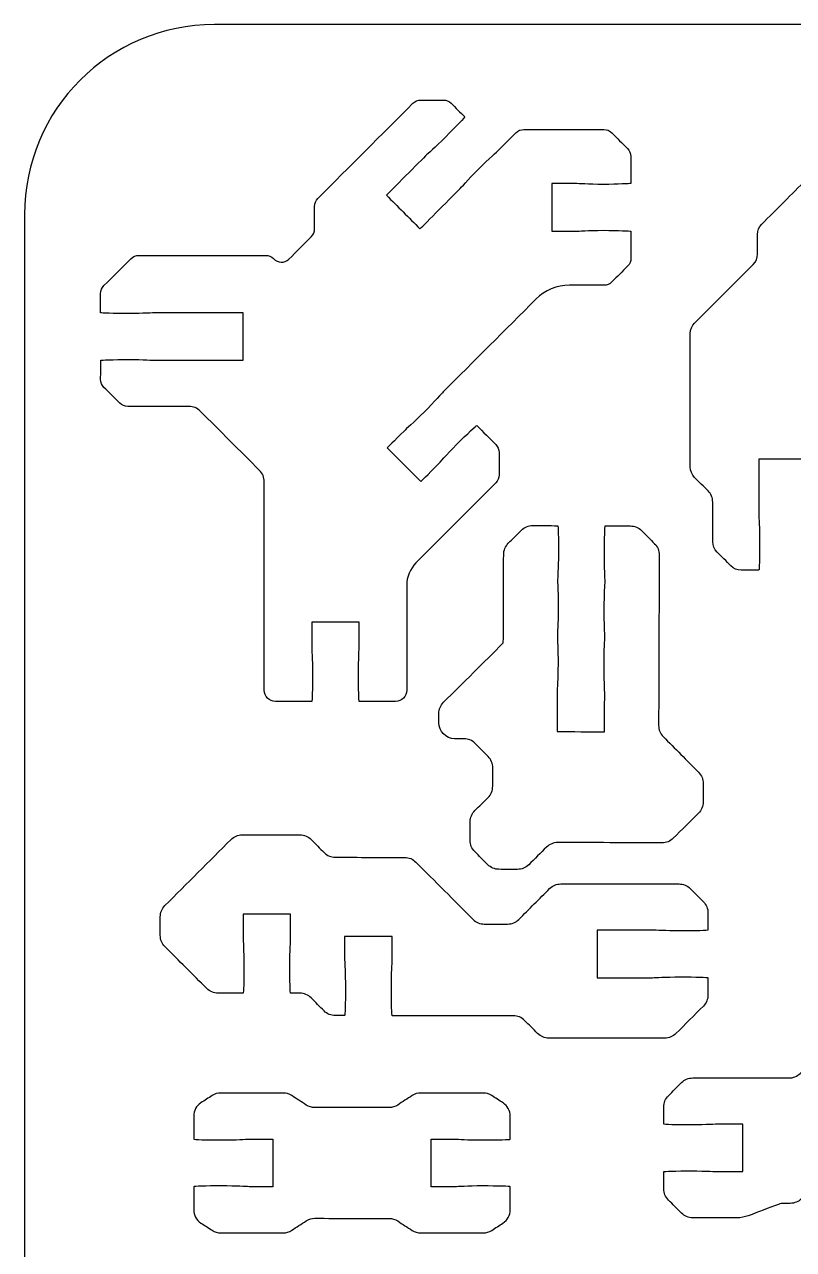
# Model space of a CAD drawing. Extents: x 0 to 400, y 230 to 450.
# Drawn here: x 135 to 183.6, y 372.6 to 450 of the extents above; entities that cross this region are included whole.
import ezdxf

# ---------------------------------------------------------------- set-up
doc = ezdxf.new("R2010")
doc.units = 0
doc.header["$MEASUREMENT"] = 0
doc.layers.add('DEFAULT', color=18, linetype='CONTINUOUS')

msp = doc.modelspace()

# ---------------------------------------------------------------- linework, layer by layer
at = {"layer": 'DEFAULT', "color": 1}
for points, knots in [([(253, 230), (217.667, 230), (182.333, 230), (147, 230), (140.373, 230), (135, 235.372), (135, 242), (135, 307.333), (135, 372.667), (135, 438), (135, 444.628), (140.373, 450), (147, 450), (182.333, 450), (217.667, 450), (253, 450), (259.627, 450), (265, 444.628), (265, 438), (265, 372.667), (265, 307.333), (265, 242), (265, 235.372), (259.627, 230), (253, 230)], [0, 0, 0, 0, 300.472, 300.472, 300.472, 301.472, 301.472, 301.472, 857.062, 857.062, 857.062, 858.062, 858.062, 858.062, 1158.534, 1158.534, 1158.534, 1159.534, 1159.534, 1159.534, 1715.124, 1715.124, 1715.124, 1716.124, 1716.124, 1716.124, 1716.124]), ([(150.854, 407.251), (151.619, 407.251), (152.384, 407.251), (153.149, 407.251), (153.179, 407.251), (153.199, 408.034), (153.199, 409.002), (153.202, 409.967), (153.149, 410.539), (153.152, 410.751), (153.149, 411.626), (153.149, 412.25), (153.149, 412.25), (154.15, 412.25), (155.152, 412.25), (156.153, 412.25), (156.153, 412.25), (156.153, 411.626), (156.15, 410.751), (156.153, 410.539), (156.1, 409.967), (156.103, 409.002), (156.103, 408.034), (156.123, 407.251), (156.153, 407.251), (156.916, 407.251), (157.679, 407.251), (158.443, 407.251), (158.832, 407.251), (159.148, 407.568), (159.151, 407.959), (159.151, 410.169), (159.151, 412.38), (159.151, 414.59), (159.151, 415.119), (159.361, 415.628), (159.737, 416.004), (161.419, 417.686), (163.102, 419.368), (164.784, 421.05), (164.918, 421.185), (164.993, 421.367), (164.993, 421.556), (164.993, 422.027), (164.993, 422.497), (164.993, 422.968), (164.993, 423.155), (164.919, 423.335), (164.786, 423.468), (164.384, 423.87), (163.981, 424.273), (163.579, 424.675), (163.559, 424.695), (162.99, 424.156), (162.307, 423.473), (161.623, 422.789), (161.254, 422.35), (161.104, 422.201), (160.486, 421.582), (160.044, 421.14), (160.044, 421.14), (159.337, 421.848), (158.629, 422.556), (157.921, 423.263), (157.921, 423.263), (158.363, 423.705), (158.982, 424.323), (159.131, 424.473), (159.57, 424.842), (160.254, 425.526), (160.937, 426.209), (161.379, 426.721), (161.456, 426.798), (163.409, 428.751), (165.362, 430.704), (167.315, 432.657), (167.878, 433.22), (168.641, 433.536), (169.436, 433.536), (170.16, 433.536), (170.884, 433.536), (171.608, 433.536), (171.795, 433.536), (171.975, 433.61), (172.107, 433.743), (172.441, 434.076), (172.774, 434.409), (173.108, 434.743), (173.241, 434.876), (173.315, 435.056), (173.315, 435.244), (173.314, 435.814), (173.313, 436.383), (173.313, 436.953), (173.253, 436.953), (172.529, 437.003), (171.561, 437.003), (170.596, 437.001), (170.025, 436.953), (169.813, 436.951), (168.937, 436.953), (168.314, 436.953), (168.314, 436.953), (168.313, 437.953), (168.312, 438.954), (168.311, 439.954), (168.811, 439.954), (169.312, 439.954), (169.813, 439.954), (170.022, 439.954), (170.596, 439.904), (171.564, 439.904), (172.529, 439.906), (173.238, 439.952), (173.31, 439.954), (173.311, 440.524), (173.312, 441.094), (173.313, 441.663), (173.313, 441.851), (173.238, 442.031), (173.105, 442.164), (172.772, 442.497), (172.439, 442.83), (172.106, 443.163), (171.973, 443.297), (171.792, 443.371), (171.604, 443.371), (169.921, 443.371), (168.238, 443.371), (166.555, 443.371), (166.366, 443.371), (166.186, 443.297), (166.052, 443.163), (165.681, 442.792), (165.31, 442.421), (164.938, 442.049), (164.898, 442.009), (164.35, 441.531), (163.666, 440.847), (162.983, 440.164), (162.613, 439.724), (162.464, 439.575), (161.845, 438.956), (159.989, 437.1), (159.989, 437.1), (159.282, 437.808), (158.574, 438.516), (157.867, 439.223), (157.867, 439.223), (159.722, 441.079), (160.341, 441.698), (160.491, 441.847), (160.93, 442.216), (161.613, 442.9), (162.297, 443.583), (162.835, 444.152), (162.816, 444.172), (162.531, 444.457), (162.247, 444.741), (161.962, 445.025), (161.83, 445.158), (161.65, 445.232), (161.462, 445.232), (160.992, 445.232), (160.522, 445.232), (160.051, 445.232), (159.861, 445.232), (159.679, 445.157), (159.545, 445.023), (157.543, 443.021), (155.541, 441.019), (153.539, 439.017), (153.406, 438.884), (153.331, 438.703), (153.331, 438.515), (153.331, 438.044), (153.331, 437.574), (153.332, 437.103), (153.332, 436.914), (153.256, 436.734), (153.123, 436.6), (152.651, 436.128), (152.178, 435.655), (151.706, 435.183), (151.427, 434.904), (151.009, 434.94), (150.727, 435.217), (150.596, 435.346), (150.418, 435.419), (150.231, 435.419), (147.565, 435.42), (144.899, 435.421), (142.233, 435.422), (142.043, 435.422), (141.861, 435.346), (141.727, 435.212), (141.159, 434.644), (140.591, 434.076), (140.023, 433.508), (139.891, 433.376), (139.816, 433.196), (139.813, 433.009), (139.813, 432.605), (139.813, 432.201), (139.813, 431.797), (139.841, 431.77), (140.612, 431.747), (141.565, 431.747), (142.533, 431.747), (143.101, 431.797), (143.316, 431.797), (144.189, 431.797), (148.814, 431.797), (148.814, 431.797), (148.814, 430.796), (148.814, 429.795), (148.814, 428.794), (146.981, 428.794), (145.149, 428.794), (143.316, 428.794), (143.104, 428.796), (142.533, 428.843), (141.565, 428.843), (140.612, 428.843), (139.841, 428.821), (139.816, 428.796), (139.815, 428.393), (139.814, 427.989), (139.813, 427.586), (139.816, 427.399), (139.891, 427.219), (140.023, 427.087), (140.354, 426.755), (140.685, 426.422), (141.016, 426.09), (141.149, 425.955), (141.331, 425.88), (141.521, 425.88), (142.813, 425.881), (144.106, 425.882), (145.399, 425.882), (145.664, 425.883), (145.918, 425.777), (146.105, 425.59), (147.355, 424.341), (148.604, 423.091), (149.854, 421.841), (150.044, 421.652), (150.148, 421.397), (150.148, 421.133), (150.148, 416.742), (150.147, 412.351), (150.146, 407.959), (150.143, 407.568), (150.46, 407.251), (150.854, 407.251)], [1, 1, 1, 1, 7.505, 7.505, 7.505, 8.505, 8.505, 8.505, 9.505, 9.505, 9.505, 10.505, 10.505, 10.505, 19.019, 19.019, 19.019, 20.019, 20.019, 20.019, 21.019, 21.019, 21.019, 22.019, 22.019, 22.019, 28.51, 28.51, 28.51, 29.51, 29.51, 29.51, 48.305, 48.305, 48.305, 49.305, 49.305, 49.305, 69.535325, 69.535325, 69.535325, 70.535325, 70.535325, 70.535325, 74.536325, 74.536325, 74.536325, 75.536325, 75.536325, 75.536325, 80.376471, 80.376471, 80.376471, 81.376471, 81.376471, 81.376471, 82.376471, 82.376471, 82.376471, 83.376471, 83.376471, 83.376471, 91.886501, 91.886501, 91.886501, 92.886501, 92.886501, 92.886501, 93.886501, 93.886501, 93.886501, 94.886501, 94.886501, 94.886501, 118.37376, 118.37376, 118.37376, 119.37376, 119.37376, 119.37376, 125.52976, 125.52976, 125.52976, 126.52976, 126.52976, 126.52976, 130.539763, 130.539763, 130.539763, 131.539763, 131.539763, 131.539763, 136.384768, 136.384768, 136.384768, 137.384768, 137.384768, 137.384768, 138.384768, 138.384768, 138.384768, 139.384768, 139.384768, 139.384768, 147.891771, 147.891771, 147.891771, 152.148771, 152.148771, 152.148771, 153.148771, 153.148771, 153.148771, 154.148771, 154.148771, 154.148771, 158.993776, 158.993776, 158.993776, 159.993776, 159.993776, 159.993776, 163.998829, 163.998829, 163.998829, 164.998829, 164.998829, 164.998829, 179.310829, 179.310829, 179.310829, 180.310829, 180.310829, 180.310829, 184.776916, 184.776916, 184.776916, 185.776916, 185.776916, 185.776916, 186.776916, 186.776916, 186.776916, 187.776916, 187.776916, 187.776916, 196.286239, 196.286239, 196.286239, 197.286239, 197.286239, 197.286239, 198.286239, 198.286239, 198.286239, 199.286239, 199.286239, 199.286239, 202.706514, 202.706514, 202.706514, 203.706514, 203.706514, 203.706514, 207.706514, 207.706514, 207.706514, 208.706514, 208.706514, 208.706514, 232.782086, 232.782086, 232.782086, 233.782086, 233.782086, 233.782086, 237.784086, 237.784086, 237.784086, 238.784086, 238.784086, 238.784086, 244.467103, 244.467103, 244.467103, 245.467103, 245.467103, 245.467103, 246.467103, 246.467103, 246.467103, 269.138104, 269.138104, 269.138104, 270.138104, 270.138104, 270.138104, 276.968756, 276.968756, 276.968756, 277.968756, 277.968756, 277.968756, 281.405756, 281.405756, 281.405756, 282.405756, 282.405756, 282.405756, 283.405756, 283.405756, 283.405756, 284.405756, 284.405756, 284.405756, 292.918756, 292.918756, 292.918756, 308.503756, 308.503756, 308.503756, 309.503756, 309.503756, 309.503756, 310.503756, 310.503756, 310.503756, 313.933765, 313.933765, 313.933765, 314.933765, 314.933765, 314.933765, 318.923979, 318.923979, 318.923979, 319.923979, 319.923979, 319.923979, 330.917982, 330.917982, 330.917982, 331.917982, 331.917982, 331.917982, 346.946122, 346.946122, 346.946122, 347.946122, 347.946122, 347.946122, 385.289123, 385.289123, 385.289123, 386.289123, 386.289123, 386.289123, 386.289123]), ([(218.602, 419.044), (218.602, 418.832), (218.552, 418.26), (218.552, 417.294), (218.552, 416.327), (218.574, 415.544), (218.602, 415.544), (218.974, 415.544), (219.346, 415.544), (219.719, 415.544), (219.963, 415.544), (220.198, 415.641), (220.371, 415.815), (220.663, 416.106), (220.954, 416.397), (221.245, 416.688), (221.418, 416.862), (221.516, 417.096), (221.516, 417.341), (221.516, 418.174), (221.516, 419.008), (221.516, 419.841), (221.516, 420.106), (221.621, 420.361), (221.808, 420.548), (222.092, 420.832), (222.376, 421.116), (222.66, 421.4), (222.833, 421.573), (222.93, 421.808), (222.93, 422.052), (222.93, 424.866), (222.93, 427.679), (222.93, 430.493), (222.93, 430.737), (222.833, 430.972), (222.66, 431.146), (221.425, 432.38), (220.191, 433.614), (218.957, 434.849), (218.783, 435.022), (218.686, 435.256), (218.686, 435.501), (218.686, 435.913), (218.686, 436.325), (218.686, 436.737), (218.686, 436.982), (218.589, 437.217), (218.416, 437.39), (217.568, 438.237), (216.721, 439.085), (215.873, 439.932), (215.7, 440.105), (215.603, 440.34), (215.603, 440.585), (215.603, 441.331), (215.603, 442.077), (215.603, 442.823), (215.603, 443.067), (215.506, 443.302), (215.333, 443.475), (215.041, 443.766), (214.75, 444.058), (214.459, 444.349), (214.286, 444.522), (214.051, 444.619), (213.806, 444.619), (211.932, 444.619), (210.058, 444.619), (208.184, 444.619), (207.939, 444.619), (207.704, 444.522), (207.531, 444.349), (207.179, 443.997), (206.827, 443.645), (206.475, 443.293), (206.1, 442.918), (205.591, 442.707), (205.061, 442.707), (201.687, 442.707), (198.313, 442.707), (194.939, 442.707), (194.409, 442.707), (193.9, 442.918), (193.525, 443.293), (193.173, 443.645), (192.821, 443.997), (192.469, 444.349), (192.296, 444.522), (192.061, 444.619), (191.816, 444.619), (189.942, 444.619), (188.068, 444.619), (186.195, 444.619), (185.949, 444.619), (185.714, 444.522), (185.541, 444.348), (185.251, 444.057), (184.961, 443.766), (184.67, 443.475), (184.497, 443.302), (184.401, 443.067), (184.401, 442.823), (184.401, 441.951), (184.401, 441.078), (184.397, 440.206), (183.459, 439.267), (182.522, 438.328), (181.584, 437.39), (181.411, 437.217), (181.314, 436.982), (181.314, 436.737), (181.314, 436.325), (181.314, 435.913), (181.314, 435.501), (181.314, 435.256), (181.216, 435.022), (181.043, 434.849), (179.809, 433.614), (178.575, 432.38), (177.34, 431.146), (177.167, 430.972), (177.07, 430.737), (177.07, 430.493), (177.07, 427.679), (177.07, 424.866), (177.07, 422.052), (177.07, 421.808), (177.167, 421.573), (177.34, 421.4), (177.624, 421.116), (177.908, 420.832), (178.192, 420.548), (178.379, 420.36), (178.485, 420.107), (178.485, 419.842), (178.486, 419.008), (178.487, 418.175), (178.488, 417.341), (178.488, 417.096), (178.586, 416.861), (178.759, 416.688), (179.05, 416.397), (179.341, 416.106), (179.632, 415.815), (179.805, 415.641), (180.04, 415.544), (180.285, 415.544), (180.657, 415.544), (181.03, 415.544), (181.402, 415.544), (181.43, 415.544), (181.451, 416.327), (181.451, 417.294), (181.451, 418.26), (181.402, 418.832), (181.402, 419.044), (181.402, 419.919), (181.402, 422.543), (181.402, 422.543), (182.403, 422.543), (183.403, 422.543), (184.404, 422.543), (184.404, 421.377), (184.404, 420.21), (184.404, 419.044), (184.404, 418.832), (184.355, 418.26), (184.355, 417.294), (184.355, 416.327), (184.376, 415.544), (184.404, 415.544), (186.308, 415.544), (188.212, 415.544), (190.116, 415.544), (190.361, 415.544), (190.595, 415.641), (190.768, 415.814), (191.296, 416.34), (191.823, 416.867), (192.35, 417.394), (192.725, 417.768), (193.233, 417.978), (193.763, 417.978), (197.922, 417.978), (202.081, 417.978), (206.24, 417.978), (206.77, 417.978), (207.278, 417.768), (207.653, 417.394), (208.181, 416.867), (208.708, 416.34), (209.235, 415.814), (209.408, 415.641), (209.643, 415.544), (209.887, 415.544), (211.791, 415.544), (213.696, 415.544), (215.6, 415.544), (215.628, 415.544), (215.649, 416.327), (215.649, 417.294), (215.649, 418.26), (215.6, 418.832), (215.6, 419.044), (215.6, 420.21), (215.6, 421.377), (215.6, 422.543), (216.6, 422.543), (217.601, 422.543), (218.602, 422.543), (218.602, 421.377), (218.602, 420.21), (218.602, 419.044)], [28.348, 28.348, 28.348, 28.348, 29.348, 29.348, 29.348, 30.348, 30.348, 30.348, 33.514, 33.514, 33.514, 34.514, 34.514, 34.514, 38.017007, 38.017007, 38.017007, 39.017007, 39.017007, 39.017007, 46.104007, 46.104007, 46.104007, 47.104007, 47.104007, 47.104007, 50.517212, 50.517212, 50.517212, 51.517212, 51.517212, 51.517212, 75.443212, 75.443212, 75.443212, 76.443212, 76.443212, 76.443212, 91.288211, 91.288211, 91.288211, 92.288211, 92.288211, 92.288211, 95.791211, 95.791211, 95.791211, 96.791211, 96.791211, 96.791211, 106.983448, 106.983448, 106.983448, 107.983448, 107.983448, 107.983448, 114.326448, 114.326448, 114.326448, 115.326448, 115.326448, 115.326448, 118.829455, 118.829455, 118.829455, 119.829455, 119.829455, 119.829455, 135.766455, 135.766455, 135.766455, 136.766455, 136.766455, 136.766455, 140.999904, 140.999904, 140.999904, 141.999904, 141.999904, 141.999904, 170.691904, 170.691904, 170.691904, 171.691904, 171.691904, 171.691904, 175.924645, 175.924645, 175.924645, 176.924645, 176.924645, 176.924645, 192.860645, 192.860645, 192.860645, 193.860645, 193.860645, 193.860645, 197.356583, 197.356583, 197.356583, 198.356583, 198.356583, 198.356583, 205.785583, 205.785583, 205.785583, 217.069595, 217.069595, 217.069595, 218.069595, 218.069595, 218.069595, 221.573595, 221.573595, 221.573595, 222.573595, 222.573595, 222.573595, 237.418595, 237.418595, 237.418595, 238.418595, 238.418595, 238.418595, 262.344595, 262.344595, 262.344595, 263.344595, 263.344595, 263.344595, 266.75992, 266.75992, 266.75992, 267.75992, 267.75992, 267.75992, 274.848926, 274.848926, 274.848926, 275.848926, 275.848926, 275.848926, 279.349105, 279.349105, 279.349105, 280.349105, 280.349105, 280.349105, 283.516105, 283.516105, 283.516105, 284.516105, 284.516105, 284.516105, 285.516105, 285.516105, 285.516105, 286.516105, 286.516105, 286.516105, 295.026105, 295.026105, 295.026105, 304.945105, 304.945105, 304.945105, 305.945105, 305.945105, 305.945105, 306.945105, 306.945105, 306.945105, 323.137105, 323.137105, 323.137105, 324.137105, 324.137105, 324.137105, 330.474197, 330.474197, 330.474197, 331.474197, 331.474197, 331.474197, 366.841197, 366.841197, 366.841197, 367.841197, 367.841197, 367.841197, 374.178289, 374.178289, 374.178289, 375.178289, 375.178289, 375.178289, 391.370289, 391.370289, 391.370289, 392.370289, 392.370289, 392.370289, 393.370289, 393.370289, 393.370289, 403.289289, 403.289289, 403.289289, 411.799289, 411.799289, 411.799289, 421.718289, 421.718289, 421.718289, 421.718289]), ([(161.185, 406.491), (161.184, 406.296), (161.183, 406.1), (161.183, 405.905), (161.181, 405.353), (161.627, 404.903), (162.179, 404.901), (162.375, 404.901), (162.57, 404.9), (162.765, 404.899), (163.031, 404.898), (163.285, 404.792), (163.472, 404.604), (163.747, 404.327), (164.022, 404.05), (164.297, 403.772), (164.484, 403.584), (164.589, 403.329), (164.588, 403.064), (164.586, 402.674), (164.585, 402.283), (164.584, 401.892), (164.583, 401.627), (164.477, 401.373), (164.288, 401.186), (164.011, 400.911), (163.734, 400.635), (163.457, 400.36), (163.268, 400.173), (163.162, 399.92), (163.161, 399.654), (163.16, 399.264), (163.158, 398.873), (163.157, 398.483), (163.156, 398.217), (163.261, 397.962), (163.449, 397.774), (163.724, 397.498), (163.999, 397.221), (164.274, 396.945), (164.46, 396.758), (164.714, 396.652), (164.979, 396.651), (165.37, 396.649), (165.76, 396.648), (166.151, 396.646), (166.416, 396.646), (166.671, 396.75), (166.86, 396.937), (167.235, 397.309), (167.61, 397.682), (167.985, 398.055), (168.173, 398.241), (168.428, 398.346), (168.693, 398.345), (170.89, 398.337), (173.087, 398.33), (175.284, 398.322), (175.549, 398.321), (175.804, 398.426), (175.992, 398.613), (176.523, 399.14), (177.054, 399.667), (177.585, 400.194), (177.773, 400.381), (177.879, 400.635), (177.88, 400.9), (177.881, 401.291), (177.883, 401.682), (177.884, 402.072), (177.885, 402.337), (177.781, 402.592), (177.594, 402.78), (176.848, 403.531), (176.103, 404.281), (175.358, 405.032), (175.171, 405.22), (175.067, 405.474), (175.068, 405.74), (175.08, 409.326), (175.093, 412.913), (175.105, 416.5), (175.106, 416.765), (175.002, 417.02), (174.815, 417.208), (174.539, 417.485), (174.264, 417.763), (173.989, 418.04), (173.802, 418.228), (173.548, 418.334), (173.283, 418.335), (172.754, 418.337), (172.225, 418.339), (171.697, 418.341), (171.669, 418.341), (171.645, 417.558), (171.641, 416.591), (171.638, 415.625), (171.685, 415.053), (171.685, 414.841), (171.684, 414.63), (171.632, 414.059), (171.629, 413.092), (171.626, 412.125), (171.673, 411.553), (171.672, 411.342), (171.671, 411.13), (171.62, 410.559), (171.617, 409.592), (171.613, 408.625), (171.661, 408.054), (171.66, 407.842), (171.657, 406.967), (171.651, 405.338), (171.651, 405.338), (170.651, 405.341), (169.65, 405.345), (168.649, 405.348), (168.649, 405.348), (168.655, 406.978), (168.658, 407.853), (168.659, 408.064), (168.71, 408.636), (168.713, 409.602), (168.717, 410.569), (168.669, 411.141), (168.67, 411.352), (168.671, 411.564), (168.722, 412.135), (168.726, 413.102), (168.729, 414.068), (168.682, 414.64), (168.682, 414.852), (168.683, 415.064), (168.735, 415.635), (168.738, 416.601), (168.741, 417.568), (168.723, 418.351), (168.695, 418.351), (168.166, 418.353), (167.638, 418.355), (167.109, 418.357), (166.844, 418.358), (166.589, 418.253), (166.4, 418.065), (166.124, 417.79), (165.848, 417.515), (165.571, 417.24), (165.384, 417.054), (165.278, 416.8), (165.277, 416.535), (165.27, 414.673), (165.264, 412.81), (165.254, 410.948), (163.996, 409.697), (162.738, 408.447), (161.48, 407.197), (161.292, 407.01), (161.186, 406.756), (161.185, 406.491)], [1, 1, 1, 1, 2.662011, 2.662011, 2.662011, 3.662011, 3.662011, 3.662011, 5.323022, 5.323022, 5.323022, 6.323022, 6.323022, 6.323022, 9.645738, 9.645738, 9.645738, 10.645738, 10.645738, 10.645738, 13.967756, 13.967756, 13.967756, 14.967756, 14.967756, 14.967756, 18.289763, 18.289763, 18.289763, 19.289763, 19.289763, 19.289763, 22.609782, 22.609782, 22.609782, 23.609782, 23.609782, 23.609782, 26.924706, 26.924706, 26.924706, 27.924706, 27.924706, 27.924706, 31.247727, 31.247727, 31.247727, 32.247727, 32.247727, 32.247727, 36.744244, 36.744244, 36.744244, 37.744244, 37.744244, 37.744244, 56.425357, 56.425357, 56.425357, 57.425357, 57.425357, 57.425357, 63.789358, 63.789358, 63.789358, 64.789358, 64.789358, 64.789358, 68.11138, 68.11138, 68.11138, 69.11138, 69.11138, 69.11138, 78.105127, 78.105127, 78.105127, 79.105127, 79.105127, 79.105127, 109.607312, 109.607312, 109.607312, 110.607312, 110.607312, 110.607312, 113.930028, 113.930028, 113.930028, 114.930028, 114.930028, 114.930028, 119.426056, 119.426056, 119.426056, 120.426056, 120.426056, 120.426056, 121.426056, 121.426056, 121.426056, 122.426056, 122.426056, 122.426056, 123.426056, 123.426056, 123.426056, 124.426056, 124.426056, 124.426056, 125.426056, 125.426056, 125.426056, 126.426056, 126.426056, 126.426056, 134.936109, 134.936109, 134.936109, 135.936109, 135.936109, 135.936109, 136.936109, 136.936109, 136.936109, 137.936109, 137.936109, 137.936109, 138.936109, 138.936109, 138.936109, 139.936109, 139.936109, 139.936109, 140.936109, 140.936109, 140.936109, 141.936109, 141.936109, 141.936109, 146.430138, 146.430138, 146.430138, 147.430138, 147.430138, 147.430138, 150.745771, 150.745771, 150.745771, 151.745771, 151.745771, 151.745771, 167.593866, 167.593866, 167.593866, 182.676526, 182.676526, 182.676526, 183.676526, 183.676526, 183.676526, 183.676526]), ([(143.579, 393.65), (143.579, 393.259), (143.579, 392.869), (143.579, 392.478), (143.579, 392.213), (143.685, 391.959), (143.872, 391.771), (144.755, 390.888), (145.638, 390.005), (146.522, 389.122), (146.709, 388.934), (146.963, 388.829), (147.228, 388.829), (147.757, 388.829), (148.286, 388.829), (148.815, 388.829), (148.843, 388.829), (148.864, 389.612), (148.864, 390.579), (148.864, 391.545), (148.815, 392.117), (148.815, 392.328), (148.815, 392.828), (148.815, 393.328), (148.815, 393.828), (149.815, 393.828), (150.816, 393.828), (151.817, 393.828), (151.817, 393.328), (151.817, 392.828), (151.817, 392.328), (151.817, 392.117), (151.767, 391.545), (151.767, 390.579), (151.767, 389.612), (151.788, 388.829), (151.817, 388.829), (152.012, 388.829), (152.207, 388.829), (152.402, 388.829), (152.668, 388.829), (152.922, 388.723), (153.11, 388.535), (153.385, 388.259), (153.66, 387.984), (153.935, 387.708), (154.122, 387.52), (154.377, 387.414), (154.643, 387.414), (154.839, 387.414), (155.034, 387.414), (155.23, 387.414), (155.258, 387.414), (155.28, 388.197), (155.28, 389.164), (155.28, 390.131), (155.23, 390.702), (155.23, 390.914), (155.23, 391.413), (155.23, 391.913), (155.23, 392.413), (156.231, 392.413), (157.232, 392.413), (158.232, 392.413), (158.232, 391.913), (158.232, 391.413), (158.232, 390.914), (158.232, 390.702), (158.183, 390.131), (158.183, 389.164), (158.183, 388.197), (158.204, 387.414), (158.232, 387.414), (158.232, 387.411), (158.232, 387.407), (158.232, 387.404), (160.784, 387.404), (163.336, 387.404), (165.887, 387.404), (166.153, 387.404), (166.407, 387.298), (166.595, 387.111), (166.871, 386.834), (167.147, 386.558), (167.423, 386.282), (167.611, 386.094), (167.865, 385.989), (168.13, 385.989), (170.572, 385.989), (173.013, 385.989), (175.454, 385.989), (175.72, 385.989), (175.974, 386.094), (176.161, 386.282), (176.739, 386.859), (177.316, 387.436), (177.893, 388.014), (178.081, 388.201), (178.186, 388.456), (178.186, 388.721), (178.186, 389.084), (178.186, 389.447), (178.186, 389.809), (178.186, 389.838), (177.403, 389.859), (176.436, 389.859), (175.47, 389.859), (174.898, 389.809), (174.687, 389.809), (173.52, 389.809), (172.354, 389.809), (171.187, 389.809), (171.187, 390.81), (171.187, 391.811), (171.187, 392.812), (172.354, 392.812), (173.52, 392.812), (174.687, 392.812), (174.898, 392.812), (175.47, 392.762), (176.436, 392.762), (177.403, 392.762), (178.186, 392.783), (178.186, 392.812), (178.186, 393.175), (178.186, 393.537), (178.186, 393.9), (178.186, 394.166), (178.081, 394.42), (177.893, 394.607), (177.617, 394.884), (177.341, 395.16), (177.064, 395.436), (176.877, 395.624), (176.623, 395.729), (176.357, 395.729), (173.868, 395.729), (171.378, 395.729), (168.888, 395.729), (168.623, 395.729), (168.369, 395.624), (168.181, 395.436), (167.532, 394.787), (166.883, 394.138), (166.234, 393.489), (166.047, 393.302), (165.792, 393.196), (165.527, 393.196), (165.034, 393.196), (164.542, 393.196), (164.049, 393.196), (163.784, 393.196), (163.529, 393.302), (163.342, 393.489), (162.136, 394.696), (160.931, 395.902), (159.726, 397.108), (159.538, 397.296), (159.284, 397.402), (159.019, 397.402), (157.561, 397.405), (156.104, 397.408), (154.646, 397.412), (154.381, 397.412), (154.126, 397.517), (153.939, 397.705), (153.664, 397.981), (153.389, 398.257), (153.114, 398.533), (152.926, 398.721), (152.671, 398.826), (152.406, 398.826), (151.189, 398.826), (149.973, 398.826), (148.756, 398.826), (148.491, 398.826), (148.236, 398.721), (148.049, 398.534), (146.657, 397.141), (145.264, 395.749), (143.872, 394.357), (143.685, 394.169), (143.579, 393.915), (143.579, 393.65)], [1, 1, 1, 1, 4.322, 4.322, 4.322, 5.322, 5.322, 5.322, 15.942744, 15.942744, 15.942744, 16.942744, 16.942744, 16.942744, 21.438744, 21.438744, 21.438744, 22.438744, 22.438744, 22.438744, 23.438744, 23.438744, 23.438744, 27.688744, 27.688744, 27.688744, 36.198744, 36.198744, 36.198744, 40.448744, 40.448744, 40.448744, 41.448744, 41.448744, 41.448744, 42.448744, 42.448744, 42.448744, 44.107744, 44.107744, 44.107744, 45.107744, 45.107744, 45.107744, 48.418421, 48.418421, 48.418421, 49.418421, 49.418421, 49.418421, 51.083421, 51.083421, 51.083421, 52.083421, 52.083421, 52.083421, 53.083421, 53.083421, 53.083421, 57.333421, 57.333421, 57.333421, 65.843421, 65.843421, 65.843421, 70.093421, 70.093421, 70.093421, 71.093421, 71.093421, 71.093421, 72.093421, 72.093421, 72.093421, 72.123421, 72.123421, 72.123421, 93.822421, 93.822421, 93.822421, 94.822421, 94.822421, 94.822421, 98.145115, 98.145115, 98.145115, 99.145115, 99.145115, 99.145115, 119.906115, 119.906115, 119.906115, 120.906115, 120.906115, 120.906115, 127.849904, 127.849904, 127.849904, 128.849904, 128.849904, 128.849904, 131.935904, 131.935904, 131.935904, 132.935904, 132.935904, 132.935904, 133.935904, 133.935904, 133.935904, 143.855904, 143.855904, 143.855904, 152.365904, 152.365904, 152.365904, 162.285904, 162.285904, 162.285904, 163.285904, 163.285904, 163.285904, 164.285904, 164.285904, 164.285904, 167.371904, 167.371904, 167.371904, 168.371904, 168.371904, 168.371904, 171.695306, 171.695306, 171.695306, 172.695306, 172.695306, 172.695306, 193.867306, 193.867306, 193.867306, 194.867306, 194.867306, 194.867306, 202.673765, 202.673765, 202.673765, 203.673765, 203.673765, 203.673765, 207.862765, 207.862765, 207.862765, 208.862765, 208.862765, 208.862765, 223.364819, 223.364819, 223.364819, 224.364819, 224.364819, 224.364819, 236.760851, 236.760851, 236.760851, 237.760851, 237.760851, 237.760851, 241.073648, 241.073648, 241.073648, 242.073648, 242.073648, 242.073648, 252.418648, 252.418648, 252.418648, 253.418648, 253.418648, 253.418648, 270.162936, 270.162936, 270.162936, 271.162936, 271.162936, 271.162936, 271.162936]), ([(178.892, 377.559), (178.68, 377.559), (178.108, 377.608), (177.142, 377.608), (176.175, 377.608), (175.392, 377.587), (175.392, 377.559), (175.392, 377.197), (175.392, 376.835), (175.392, 376.474), (175.392, 376.209), (175.497, 375.954), (175.685, 375.767), (175.961, 375.49), (176.238, 375.214), (176.514, 374.938), (176.701, 374.75), (176.956, 374.645), (177.221, 374.645), (178.155, 374.645), (179.09, 374.645), (180.025, 374.645), (180.267, 374.645), (180.507, 374.689), (180.733, 374.774), (181.366, 375.014), (182, 375.254), (182.633, 375.494), (182.746, 375.537), (182.866, 375.559), (182.987, 375.559), (183.119, 375.559), (183.252, 375.559), (183.385, 375.559), (183.65, 375.559), (183.904, 375.664), (184.092, 375.851), (184.564, 376.324), (185.037, 376.797), (185.51, 377.27), (185.697, 377.457), (185.802, 377.711), (185.802, 377.977), (185.802, 378.7), (185.802, 379.423), (185.802, 380.147), (185.802, 380.412), (185.908, 380.667), (186.095, 380.854), (186.267, 381.026), (186.439, 381.197), (186.61, 381.369), (186.798, 381.556), (187.052, 381.662), (187.317, 381.662), (188.042, 381.662), (188.767, 381.662), (189.491, 381.662), (189.756, 381.662), (190.011, 381.556), (190.198, 381.369), (190.474, 381.093), (190.751, 380.816), (191.027, 380.54), (191.214, 380.353), (191.469, 380.247), (191.734, 380.247), (193.004, 380.247), (194.275, 380.247), (195.545, 380.247), (195.81, 380.247), (196.064, 380.142), (196.252, 379.954), (196.528, 379.678), (196.804, 379.402), (197.081, 379.125), (197.268, 378.938), (197.523, 378.832), (197.788, 378.832), (199.263, 378.832), (200.737, 378.832), (202.212, 378.832), (202.478, 378.832), (202.732, 378.938), (202.919, 379.125), (203.196, 379.402), (203.472, 379.678), (203.748, 379.954), (203.936, 380.142), (204.19, 380.247), (204.455, 380.247), (205.725, 380.247), (206.996, 380.247), (208.266, 380.247), (208.531, 380.247), (208.786, 380.353), (208.973, 380.54), (209.249, 380.816), (209.526, 381.093), (209.802, 381.369), (209.989, 381.556), (210.244, 381.662), (210.509, 381.662), (211.234, 381.662), (211.958, 381.662), (212.683, 381.662), (212.948, 381.662), (213.202, 381.556), (213.39, 381.369), (213.561, 381.197), (213.733, 381.026), (213.905, 380.854), (214.092, 380.667), (214.198, 380.412), (214.198, 380.147), (214.198, 379.423), (214.198, 378.7), (214.198, 377.977), (214.198, 377.711), (214.303, 377.457), (214.49, 377.27), (214.963, 376.797), (215.436, 376.324), (215.909, 375.852), (216.096, 375.664), (216.35, 375.559), (216.616, 375.559), (216.747, 375.559), (216.878, 375.559), (217.01, 375.559), (217.131, 375.559), (217.251, 375.537), (217.364, 375.494), (217.998, 375.254), (218.633, 375.014), (219.267, 374.774), (219.493, 374.689), (219.733, 374.645), (219.975, 374.645), (220.91, 374.645), (221.844, 374.645), (222.779, 374.645), (223.045, 374.645), (223.299, 374.75), (223.486, 374.938), (223.763, 375.214), (224.039, 375.49), (224.315, 375.767), (224.503, 375.954), (224.608, 376.209), (224.608, 376.474), (224.608, 376.835), (224.608, 377.197), (224.608, 377.559), (224.608, 377.587), (223.825, 377.608), (222.858, 377.608), (221.892, 377.608), (221.32, 377.559), (221.108, 377.559), (220.609, 377.559), (220.109, 377.559), (219.609, 377.559), (219.609, 378.56), (219.609, 379.56), (219.609, 380.561), (220.109, 380.561), (220.609, 380.561), (221.108, 380.561), (221.32, 380.561), (221.892, 380.512), (222.858, 380.512), (223.825, 380.512), (224.608, 380.533), (224.608, 380.561), (224.608, 380.923), (224.608, 381.284), (224.608, 381.646), (224.608, 381.911), (224.503, 382.166), (224.315, 382.353), (224.039, 382.629), (223.763, 382.906), (223.486, 383.182), (223.299, 383.37), (223.045, 383.475), (222.779, 383.475), (220.753, 383.475), (218.726, 383.475), (216.699, 383.475), (216.435, 383.475), (216.181, 383.58), (215.993, 383.767), (215.223, 384.538), (214.453, 385.308), (213.683, 386.078), (213.308, 386.453), (212.799, 386.664), (212.269, 386.664), (211.682, 386.664), (211.095, 386.664), (210.509, 386.664), (210.244, 386.664), (209.989, 386.559), (209.802, 386.371), (209.526, 386.095), (209.249, 385.819), (208.973, 385.542), (208.786, 385.355), (208.531, 385.249), (208.266, 385.249), (206.996, 385.249), (205.725, 385.249), (204.455, 385.249), (204.19, 385.249), (203.936, 385.355), (203.748, 385.542), (203.472, 385.819), (203.196, 386.095), (202.919, 386.371), (202.732, 386.559), (202.478, 386.664), (202.212, 386.664), (200.737, 386.664), (199.263, 386.664), (197.788, 386.664), (197.522, 386.664), (197.268, 386.559), (197.081, 386.371), (196.804, 386.095), (196.528, 385.819), (196.252, 385.542), (196.064, 385.355), (195.81, 385.249), (195.545, 385.249), (194.275, 385.249), (193.004, 385.249), (191.734, 385.249), (191.469, 385.249), (191.214, 385.355), (191.027, 385.542), (190.751, 385.819), (190.474, 386.095), (190.198, 386.371), (190.01, 386.559), (189.755, 386.664), (189.49, 386.664), (188.903, 386.663), (188.316, 386.662), (187.729, 386.662), (187.2, 386.661), (186.693, 386.451), (186.319, 386.077), (185.548, 385.307), (184.777, 384.537), (184.007, 383.767), (183.819, 383.58), (183.565, 383.475), (183.3, 383.475), (181.274, 383.475), (179.247, 383.475), (177.221, 383.475), (176.956, 383.475), (176.701, 383.37), (176.514, 383.182), (176.238, 382.906), (175.961, 382.629), (175.685, 382.353), (175.497, 382.166), (175.392, 381.911), (175.392, 381.646), (175.392, 381.284), (175.392, 380.923), (175.392, 380.561), (175.392, 380.533), (176.175, 380.512), (177.142, 380.512), (178.108, 380.512), (178.68, 380.561), (178.892, 380.561), (179.391, 380.561), (179.891, 380.561), (180.391, 380.561), (180.391, 379.56), (180.391, 378.56), (180.391, 377.559), (179.891, 377.559), (179.391, 377.559), (178.892, 377.559)], [4.25, 4.25, 4.25, 4.25, 5.25, 5.25, 5.25, 6.25, 6.25, 6.25, 9.326, 9.326, 9.326, 10.326, 10.326, 10.326, 13.649402, 13.649402, 13.649402, 14.649402, 14.649402, 14.649402, 22.597402, 22.597402, 22.597402, 23.597402, 23.597402, 23.597402, 29.355859, 29.355859, 29.355859, 30.355859, 30.355859, 30.355859, 31.482859, 31.482859, 31.482859, 32.482859, 32.482859, 32.482859, 38.167997, 38.167997, 38.167997, 39.167997, 39.167997, 39.167997, 45.319997, 45.319997, 45.319997, 46.319997, 46.319997, 46.319997, 48.384749, 48.384749, 48.384749, 49.384749, 49.384749, 49.384749, 55.546749, 55.546749, 55.546749, 56.546749, 56.546749, 56.546749, 59.870151, 59.870151, 59.870151, 60.870151, 60.870151, 60.870151, 71.672151, 71.672151, 71.672151, 72.672151, 72.672151, 72.672151, 75.995553, 75.995553, 75.995553, 76.995553, 76.995553, 76.995553, 89.537553, 89.537553, 89.537553, 90.537553, 90.537553, 90.537553, 93.860955, 93.860955, 93.860955, 94.860955, 94.860955, 94.860955, 105.662955, 105.662955, 105.662955, 106.662955, 106.662955, 106.662955, 109.986357, 109.986357, 109.986357, 110.986357, 110.986357, 110.986357, 117.148357, 117.148357, 117.148357, 118.148357, 118.148357, 118.148357, 120.213108, 120.213108, 120.213108, 121.213108, 121.213108, 121.213108, 127.365108, 127.365108, 127.365108, 128.365108, 128.365108, 128.365108, 134.04954, 134.04954, 134.04954, 135.04954, 135.04954, 135.04954, 136.16754, 136.16754, 136.16754, 137.16754, 137.16754, 137.16754, 142.936638, 142.936638, 142.936638, 143.936638, 143.936638, 143.936638, 151.886638, 151.886638, 151.886638, 152.886638, 152.886638, 152.886638, 156.21004, 156.21004, 156.21004, 157.21004, 157.21004, 157.21004, 160.28604, 160.28604, 160.28604, 161.28604, 161.28604, 161.28604, 162.28604, 162.28604, 162.28604, 166.53604, 166.53604, 166.53604, 175.04604, 175.04604, 175.04604, 179.29604, 179.29604, 179.29604, 180.29604, 180.29604, 180.29604, 181.29604, 181.29604, 181.29604, 184.37204, 184.37204, 184.37204, 185.37204, 185.37204, 185.37204, 188.695442, 188.695442, 188.695442, 189.695442, 189.695442, 189.695442, 206.929442, 206.929442, 206.929442, 207.929442, 207.929442, 207.929442, 217.192541, 217.192541, 217.192541, 218.192541, 218.192541, 218.192541, 223.180541, 223.180541, 223.180541, 224.180541, 224.180541, 224.180541, 227.503943, 227.503943, 227.503943, 228.503943, 228.503943, 228.503943, 239.305943, 239.305943, 239.305943, 240.305943, 240.305943, 240.305943, 243.629345, 243.629345, 243.629345, 244.629345, 244.629345, 244.629345, 257.171345, 257.171345, 257.171345, 258.171345, 258.171345, 258.171345, 261.494746, 261.494746, 261.494746, 262.494746, 262.494746, 262.494746, 273.296746, 273.296746, 273.296746, 274.296746, 274.296746, 274.296746, 277.620148, 277.620148, 277.620148, 278.620148, 278.620148, 278.620148, 283.610153, 283.610153, 283.610153, 284.610153, 284.610153, 284.610153, 293.872546, 293.872546, 293.872546, 294.872546, 294.872546, 294.872546, 312.105546, 312.105546, 312.105546, 313.105546, 313.105546, 313.105546, 316.428948, 316.428948, 316.428948, 317.428948, 317.428948, 317.428948, 320.504948, 320.504948, 320.504948, 321.504948, 321.504948, 321.504948, 322.504948, 322.504948, 322.504948, 326.754948, 326.754948, 326.754948, 335.264948, 335.264948, 335.264948, 339.514948, 339.514948, 339.514948, 339.514948]), ([(158.036, 374.606), (156.474, 374.609), (154.911, 374.611), (153.348, 374.613), (153.154, 374.613), (152.963, 374.557), (152.801, 374.451), (152.495, 374.252), (152.19, 374.054), (151.884, 373.855), (151.722, 373.749), (151.535, 373.696), (151.341, 373.696), (150.028, 373.696), (148.716, 373.696), (147.404, 373.696), (147.21, 373.696), (147.019, 373.749), (146.857, 373.855), (146.621, 374.009), (146.384, 374.163), (146.148, 374.317), (145.862, 374.5), (145.693, 374.818), (145.693, 375.157), (145.693, 375.641), (145.693, 376.126), (145.693, 376.61), (145.693, 376.642), (146.476, 376.659), (147.442, 376.659), (148.409, 376.659), (148.981, 376.61), (149.192, 376.61), (149.692, 376.61), (150.192, 376.61), (150.692, 376.61), (150.692, 377.611), (150.692, 378.611), (150.692, 379.612), (150.192, 379.612), (149.692, 379.612), (149.192, 379.612), (148.981, 379.612), (148.409, 379.563), (147.442, 379.563), (146.476, 379.563), (145.693, 379.58), (145.693, 379.612), (145.693, 380.097), (145.693, 380.581), (145.693, 381.066), (145.693, 381.404), (145.862, 381.718), (146.148, 381.902), (146.384, 382.056), (146.621, 382.21), (146.857, 382.364), (147.019, 382.47), (147.21, 382.526), (147.404, 382.526), (148.716, 382.526), (150.028, 382.526), (151.341, 382.526), (151.535, 382.526), (151.722, 382.47), (151.884, 382.364), (152.19, 382.165), (152.495, 381.966), (152.801, 381.768), (152.963, 381.665), (153.154, 381.609), (153.348, 381.609), (154.911, 381.609), (156.474, 381.609), (158.036, 381.609), (158.23, 381.609), (158.417, 381.665), (158.58, 381.768), (158.885, 381.966), (159.191, 382.165), (159.497, 382.364), (159.659, 382.47), (159.85, 382.526), (160.044, 382.526), (161.356, 382.526), (162.668, 382.526), (163.981, 382.526), (164.175, 382.526), (164.362, 382.47), (164.524, 382.364), (164.762, 382.21), (164.999, 382.056), (165.237, 381.902), (165.519, 381.718), (165.692, 381.404), (165.692, 381.066), (165.692, 380.58), (165.692, 380.094), (165.692, 379.609), (165.692, 379.58), (164.909, 379.559), (163.942, 379.559), (162.975, 379.559), (162.404, 379.609), (162.192, 379.609), (161.692, 379.609), (161.193, 379.609), (160.693, 379.609), (160.693, 378.608), (160.693, 377.607), (160.693, 376.606), (161.193, 376.606), (161.692, 376.606), (162.192, 376.606), (162.404, 376.606), (162.975, 376.656), (163.942, 376.656), (164.909, 376.656), (165.692, 376.635), (165.692, 376.606), (165.692, 376.121), (165.692, 375.635), (165.692, 375.149), (165.692, 374.811), (165.519, 374.493), (165.233, 374.31), (164.997, 374.157), (164.76, 374.004), (164.524, 373.851), (164.362, 373.745), (164.175, 373.693), (163.981, 373.693), (162.667, 373.693), (161.354, 373.693), (160.04, 373.693), (159.85, 373.693), (159.659, 373.745), (159.5, 373.851), (159.194, 374.049), (158.887, 374.246), (158.58, 374.444), (158.417, 374.55), (158.23, 374.606), (158.036, 374.606)], [0, 0, 0, 0, 13.290015, 13.290015, 13.290015, 14.290015, 14.290015, 14.290015, 17.390999, 17.390999, 17.390999, 18.390999, 18.390999, 18.390999, 29.550999, 29.550999, 29.550999, 30.550999, 30.550999, 30.550999, 32.950207, 32.950207, 32.950207, 33.950207, 33.950207, 33.950207, 38.070207, 38.070207, 38.070207, 39.070207, 39.070207, 39.070207, 40.070207, 40.070207, 40.070207, 44.320207, 44.320207, 44.320207, 52.830207, 52.830207, 52.830207, 57.080207, 57.080207, 57.080207, 58.080207, 58.080207, 58.080207, 59.080207, 59.080207, 59.080207, 63.200207, 63.200207, 63.200207, 64.200207, 64.200207, 64.200207, 66.599415, 66.599415, 66.599415, 67.599415, 67.599415, 67.599415, 78.759415, 78.759415, 78.759415, 79.759415, 79.759415, 79.759415, 82.860399, 82.860399, 82.860399, 83.860399, 83.860399, 83.860399, 97.150399, 97.150399, 97.150399, 98.150399, 98.150399, 98.150399, 101.251383, 101.251383, 101.251383, 102.251383, 102.251383, 102.251383, 113.411383, 113.411383, 113.411383, 114.411383, 114.411383, 114.411383, 116.818975, 116.818975, 116.818975, 117.818975, 117.818975, 117.818975, 121.948975, 121.948975, 121.948975, 122.948975, 122.948975, 122.948975, 123.948975, 123.948975, 123.948975, 128.198975, 128.198975, 128.198975, 136.708975, 136.708975, 136.708975, 140.958975, 140.958975, 140.958975, 141.958975, 141.958975, 141.958975, 142.958975, 142.958975, 142.958975, 147.088975, 147.088975, 147.088975, 148.088975, 148.088975, 148.088975, 150.482737, 150.482737, 150.482737, 151.482737, 151.482737, 151.482737, 162.652737, 162.652737, 162.652737, 163.652737, 163.652737, 163.652737, 166.756687, 166.756687, 166.756687, 167.756687, 167.756687, 167.756687, 167.756687])]:
    msp.add_open_spline(points, degree=3, knots=knots, dxfattribs=at)

doc.saveas('drawing.dxf')
